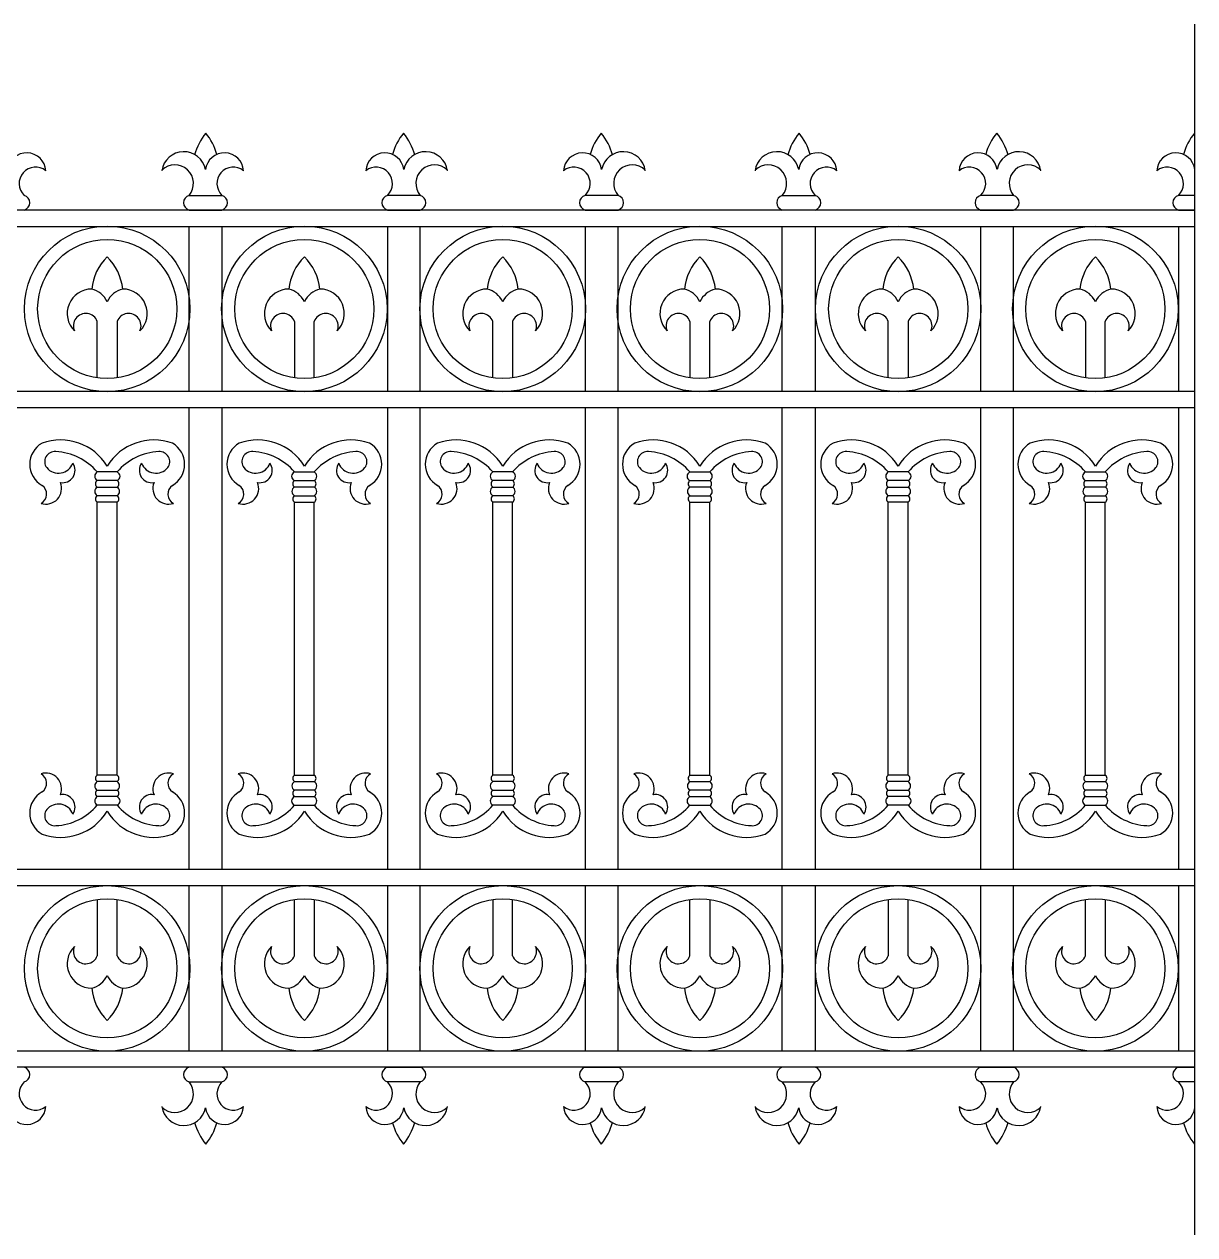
# Model space of a CAD drawing. Header units: millimetres. Extents: x 2621 to 26934, y 11979 to 27988.
# Drawn here: x 15676 to 17274, y 26227 to 27880 of the extents above; entities that cross this region are included whole.
import ezdxf

# ---------------------------------------------------------------- set-up
doc = ezdxf.new("R2010")
doc.units = ezdxf.units.MM

# ---------------------------------------------------------------- blocks, each defined once
blk = doc.blocks.new('A$C16C04185')
for p, q in [((1515.23, 0), (1515.23, 826.12)), ((828.59, 709.32), (851.09, 709.32)), ((986.48, 709.32), (963.98, 709.32)), ((1121.48, 709.32), (1098.98, 709.32)), ((1233.59, 709.32), (1256.09, 709.32)), ((1391.48, 709.32), (1368.98, 709.32)), ((1515.04, 709.32), (1503.98, 709.32)), ((1515.04, 699.32), (41.09, 699.32)), ((828.59, 699.32), (851.09, 699.32)), ((851.09, 699.32), (828.59, 699.32)), ((963.98, 699.32), (986.48, 699.32)), ((1121.48, 699.32), (1098.98, 699.32)), ((1098.98, 699.32), (1121.48, 699.32)), ((1256.09, 699.32), (1233.59, 699.32)), ((1368.98, 699.32), (1391.48, 699.32)), ((1391.48, 699.32), (1368.98, 699.32)), ((1503.98, 699.32), (1515.04, 699.32)), ((41.09, 688.07), (1515.04, 688.07)), ((828.59, 575.57), (828.59, 688.07)), ((851.09, 688.07), (851.09, 575.57)), ((963.98, 688.07), (963.98, 575.57)), ((986.48, 575.57), (986.48, 688.07)), ((1098.98, 688.07), (1098.98, 575.57)), ((1121.48, 575.57), (1121.48, 688.07)), ((1233.59, 575.57), (1233.59, 688.07)), ((1256.09, 688.07), (1256.09, 575.57)), ((1368.98, 688.07), (1368.98, 575.57)), ((1391.48, 575.57), (1391.48, 688.07)), ((1503.98, 688.07), (1503.98, 575.57)), ((765.98, 584.82), (765.98, 623.26)), ((779.48, 623.26), (779.48, 584.82)), ((900.59, 623.26), (900.59, 584.82)), ((914.09, 584.82), (914.09, 623.26)), ((1035.98, 584.82), (1035.98, 623.26)), ((1049.48, 623.26), (1049.48, 584.82)), ((1170.59, 623.26), (1170.59, 584.82)), ((1184.09, 584.82), (1184.09, 623.26)), ((1305.98, 584.82), (1305.98, 623.26)), ((1319.48, 623.26), (1319.48, 584.82)), ((1440.59, 623.26), (1440.59, 584.82)), ((1454.09, 584.82), (1454.09, 623.26)), ((1515.04, 575.57), (41.09, 575.57)), ((1515.04, 564.32), (41.09, 564.32)), ((828.59, 249.32), (828.59, 564.32)), ((851.09, 564.32), (851.09, 249.32)), ((963.98, 564.32), (963.98, 249.32)), ((986.48, 249.32), (986.48, 564.32)), ((1098.98, 564.32), (1098.98, 249.32)), ((1121.48, 249.32), (1121.48, 564.32)), ((1233.59, 249.32), (1233.59, 564.32)), ((1256.09, 564.32), (1256.09, 249.32)), ((1368.98, 564.32), (1368.98, 249.32)), ((1391.48, 249.32), (1391.48, 564.32)), ((1503.98, 564.32), (1503.98, 249.32)), ((779.48, 520.56), (765.98, 520.56)), ((900.59, 520.56), (914.09, 520.56)), ((1049.48, 520.56), (1035.98, 520.56)), ((1170.59, 520.56), (1184.09, 520.56)), ((1319.48, 520.56), (1305.98, 520.56)), ((1440.59, 520.56), (1454.09, 520.56)), ((779.48, 514.64), (765.98, 514.64)), ((900.59, 514.64), (914.09, 514.64)), ((1049.48, 514.64), (1035.98, 514.64)), ((1170.59, 514.64), (1184.09, 514.64)), ((1319.48, 514.64), (1305.98, 514.64)), ((1440.59, 514.64), (1454.09, 514.64)), ((765.98, 510.28), (779.48, 510.28)), ((779.48, 504.36), (765.98, 504.36)), ((914.09, 510.28), (900.59, 510.28)), ((900.59, 504.36), (914.09, 504.36)), ((1035.98, 510.28), (1049.48, 510.28)), ((1049.48, 504.36), (1035.98, 504.36)), ((1184.09, 510.28), (1170.59, 510.28)), ((1170.59, 504.36), (1184.09, 504.36)), ((1305.98, 510.28), (1319.48, 510.28)), ((1319.48, 504.36), (1305.98, 504.36)), ((1454.09, 510.28), (1440.59, 510.28)), ((1440.59, 504.36), (1454.09, 504.36)), ((765.98, 313.64), (765.98, 499.99)), ((779.48, 499.99), (765.98, 499.99)), ((779.48, 313.64), (779.48, 499.99)), ((900.59, 313.64), (900.59, 499.99)), ((900.59, 499.99), (914.09, 499.99)), ((914.09, 313.64), (914.09, 499.99)), ((1035.98, 313.64), (1035.98, 499.99)), ((1049.48, 499.99), (1035.98, 499.99)), ((1049.48, 313.64), (1049.48, 499.99)), ((1170.59, 313.64), (1170.59, 499.99)), ((1170.59, 499.99), (1184.09, 499.99)), ((1184.09, 313.64), (1184.09, 499.99)), ((1305.98, 313.64), (1305.98, 499.99)), ((1319.48, 499.99), (1305.98, 499.99)), ((1319.48, 313.64), (1319.48, 499.99)), ((1440.59, 313.64), (1440.59, 499.99)), ((1440.59, 499.99), (1454.09, 499.99)), ((1454.09, 313.64), (1454.09, 499.99)), ((779.48, 313.64), (765.98, 313.64)), ((779.48, 309.28), (765.98, 309.28)), ((900.59, 313.64), (914.09, 313.64)), ((900.59, 309.28), (914.09, 309.28)), ((1049.48, 313.64), (1035.98, 313.64)), ((1049.48, 309.28), (1035.98, 309.28)), ((1170.59, 313.64), (1184.09, 313.64)), ((1170.59, 309.28), (1184.09, 309.28)), ((1319.48, 313.64), (1305.98, 313.64)), ((1319.48, 309.28), (1305.98, 309.28)), ((1440.59, 313.64), (1454.09, 313.64)), ((1440.59, 309.28), (1454.09, 309.28)), ((765.98, 303.36), (779.48, 303.36)), ((779.48, 298.99), (765.98, 298.99)), ((914.09, 303.36), (900.59, 303.36)), ((900.59, 298.99), (914.09, 298.99)), ((1035.98, 303.36), (1049.48, 303.36)), ((1049.48, 298.99), (1035.98, 298.99)), ((1184.09, 303.36), (1170.59, 303.36)), ((1170.59, 298.99), (1184.09, 298.99)), ((1305.98, 303.36), (1319.48, 303.36)), ((1319.48, 298.99), (1305.98, 298.99)), ((1454.09, 303.36), (1440.59, 303.36)), ((1440.59, 298.99), (1454.09, 298.99)), ((779.48, 293.07), (765.98, 293.07)), ((900.59, 293.07), (914.09, 293.07)), ((1049.48, 293.07), (1035.98, 293.07)), ((1170.59, 293.07), (1184.09, 293.07)), ((1319.48, 293.07), (1305.98, 293.07)), ((1440.59, 293.07), (1454.09, 293.07)), ((1515.04, 249.32), (41.09, 249.32)), ((1515.04, 238.07), (41.09, 238.07)), ((828.59, 125.57), (828.59, 238.07)), ((851.09, 238.07), (851.09, 125.57)), ((963.98, 238.07), (963.98, 125.57)), ((986.48, 125.57), (986.48, 238.07)), ((1098.98, 238.07), (1098.98, 125.57)), ((1121.48, 125.57), (1121.48, 238.07)), ((1233.59, 125.57), (1233.59, 238.07)), ((1256.09, 238.07), (1256.09, 125.57)), ((1368.98, 238.07), (1368.98, 125.57)), ((1391.48, 125.57), (1391.48, 238.07)), ((1503.98, 238.07), (1503.98, 125.57)), ((765.98, 228.82), (765.98, 190.37)), ((779.48, 190.37), (779.48, 228.82)), ((900.59, 190.37), (900.59, 228.82)), ((914.09, 228.82), (914.09, 190.37)), ((1035.98, 228.82), (1035.98, 190.37)), ((1049.48, 190.37), (1049.48, 228.82)), ((1170.59, 190.37), (1170.59, 228.82)), ((1184.09, 228.82), (1184.09, 190.37)), ((1305.98, 228.82), (1305.98, 190.37)), ((1319.48, 190.37), (1319.48, 228.82)), ((1440.59, 190.37), (1440.59, 228.82)), ((1454.09, 228.82), (1454.09, 190.37)), ((41.09, 125.57), (1515.04, 125.57)), ((1515.04, 114.32), (41.09, 114.32)), ((851.09, 114.32), (828.59, 114.32)), ((851.09, 114.32), (828.59, 114.32)), ((963.98, 114.32), (986.48, 114.32)), ((963.98, 114.32), (986.48, 114.32)), ((1098.98, 114.32), (1121.48, 114.32)), ((1098.98, 114.32), (1121.48, 114.32)), ((1256.09, 114.32), (1233.59, 114.32)), ((1256.09, 114.32), (1233.59, 114.32)), ((1368.98, 114.32), (1391.48, 114.32)), ((1368.98, 114.32), (1391.48, 114.32)), ((1503.98, 114.32), (1515.04, 114.32)), ((1503.98, 114.32), (1515.04, 114.32)), ((828.59, 104.32), (851.09, 104.32)), ((986.48, 104.32), (963.98, 104.32)), ((1121.48, 104.32), (1098.98, 104.32)), ((1233.59, 104.32), (1256.09, 104.32)), ((1391.48, 104.32), (1368.98, 104.32)), ((1515.04, 104.32), (1503.98, 104.32))]:
    blk.add_line(p, q)
for centre, radius in [((772.73, 631.82), 56.48), ((907.34, 631.82), 56.48), ((1042.73, 631.82), 56.48), ((1177.34, 631.82), 56.48), ((1312.73, 631.82), 56.48), ((1447.34, 631.82), 56.48), ((772.73, 631.82), 47.48), ((907.34, 631.82), 47.48), ((1042.73, 631.82), 47.48), ((1177.34, 631.82), 47.48), ((1312.73, 631.82), 47.48), ((1447.34, 631.82), 47.48), ((772.73, 181.82), 56.48), ((907.34, 181.82), 56.48), ((1042.73, 181.82), 56.48), ((1177.34, 181.82), 56.48), ((1312.73, 181.82), 56.48), ((1447.34, 181.82), 56.48), ((772.73, 181.82), 47.48), ((907.34, 181.82), 47.48), ((1042.73, 181.82), 47.48), ((1177.34, 181.82), 47.48), ((1312.73, 181.82), 47.48), ((1447.34, 181.82), 47.48)]:
    blk.add_circle(centre, radius)
for centre, radius, start, end in [((870.9, 726.52), 39.91, 140.65876, 164.84992), ((809.35, 726.58), 39.73, 15.63471, 39.44286), ((1005.72, 726.58), 39.73, 140.55714, 164.36529), ((944.17, 726.52), 39.91, 15.15008, 39.34124), ((1140.72, 726.58), 39.73, 140.55714, 164.36529), ((1079.17, 726.52), 39.91, 15.15008, 39.34124), ((1275.9, 726.52), 39.91, 140.65876, 164.84992), ((1214.35, 726.58), 39.73, 15.63471, 39.44286), ((1410.72, 726.58), 39.73, 140.55714, 164.36529), ((1349.17, 726.52), 39.91, 15.15008, 39.34124), ((1545.72, 726.58), 39.73, 140.55714, 164.36529), ((717.79, 725.3), 13.05, 3.6208, 172.83663), ((824.99, 723.95), 15.15, 11.35636, 171.72822), ((852.79, 725.3), 13.05, 3.6208, 172.83663), ((962.28, 725.3), 13.05, 7.16337, 176.3792), ((990.08, 723.95), 15.15, 8.27178, 168.64364), ((1097.28, 725.3), 13.05, 7.16337, 176.3792), ((1125.08, 723.95), 15.15, 8.27178, 168.64364), ((1229.99, 723.95), 15.15, 11.35636, 171.72822), ((1257.79, 725.3), 13.05, 3.6208, 172.83663), ((1367.28, 725.3), 13.05, 7.16337, 176.3792), ((1395.08, 723.95), 15.15, 8.27178, 168.64364), ((1502.28, 725.3), 13.05, 7.16337, 176.3792), ((723.8, 717.42), 11.18, 51.07974, 226.45773), ((818.91, 717.48), 12.66, 319.84276, 134.22811), ((858.8, 717.42), 11.18, 51.07974, 226.45773), ((956.28, 717.42), 11.18, 313.54227, 128.92026), ((996.16, 717.48), 12.66, 45.77189, 220.15724), ((1091.28, 717.42), 11.18, 313.54227, 128.92026), ((1131.16, 717.48), 12.66, 45.77189, 220.15724), ((1223.91, 717.48), 12.66, 319.84276, 134.22811), ((1263.8, 717.42), 11.18, 51.07974, 226.45773), ((1361.28, 717.42), 11.18, 313.54227, 128.92026), ((1401.16, 717.48), 12.66, 45.77189, 220.15724), ((1496.28, 717.42), 11.18, 313.54227, 128.92026), ((714.66, 704.32), 5.2, 285.97126, 74.02874), ((830.02, 704.32), 5.2, 105.97126, 254.02874), ((849.66, 704.32), 5.2, 285.97126, 74.02874), ((965.41, 704.32), 5.2, 105.97126, 254.02874), ((985.05, 704.32), 5.2, 285.97126, 74.02874), ((1100.41, 704.32), 5.2, 105.97126, 254.02874), ((1120.05, 704.32), 5.2, 285.97126, 74.02874), ((1235.02, 704.32), 5.2, 105.97126, 254.02874), ((1254.66, 704.32), 5.2, 285.97126, 74.02874), ((1370.41, 704.32), 5.2, 105.97126, 254.02874), ((1390.05, 704.32), 5.2, 285.97126, 74.02874), ((1505.41, 704.32), 5.2, 105.97126, 254.02874), ((798.03, 641.63), 36.08, 134.53047, 174.00517), ((747.43, 641.63), 36.08, 5.99483, 45.46953), ((932.64, 641.63), 36.08, 134.53047, 174.00517), ((882.04, 641.63), 36.08, 5.99483, 45.46953), ((1068.03, 641.63), 36.08, 134.53047, 174.00517), ((1017.43, 641.63), 36.08, 5.99483, 45.46953), ((1202.64, 641.63), 36.08, 134.53047, 174.00517), ((1152.04, 641.63), 36.08, 5.99483, 45.46953), ((1338.03, 641.63), 36.08, 134.53047, 174.00517), ((1287.43, 641.63), 36.08, 5.99483, 45.46953), ((1472.64, 641.63), 36.08, 134.53047, 174.00517), ((1422.04, 641.63), 36.08, 5.99483, 45.46953), ((762.15, 628.69), 16.71, 90, 225.17267), ((758.14, 629.71), 16.2, 25.7194, 75.64519), ((787.33, 629.71), 16.2, 104.35481, 154.2806), ((783.31, 628.69), 16.71, 314.82733, 90), ((896.76, 628.69), 16.71, 90, 225.17267), ((892.75, 629.71), 16.2, 25.7194, 75.64519), ((921.94, 629.71), 16.2, 104.35481, 154.2806), ((917.92, 628.69), 16.71, 314.82733, 90), ((1032.15, 628.69), 16.71, 90, 225.17267), ((1028.14, 629.71), 16.2, 25.7194, 75.64519), ((1057.33, 629.71), 16.2, 104.35481, 154.2806), ((1053.31, 628.69), 16.71, 314.82733, 90), ((1166.76, 628.69), 16.71, 90, 225.17267), ((1162.75, 629.71), 16.2, 25.7194, 75.64519), ((1191.94, 629.71), 16.2, 104.35481, 154.2806), ((1187.92, 628.69), 16.71, 314.82733, 90), ((1302.15, 628.69), 16.71, 90, 225.17267), ((1298.14, 629.71), 16.2, 25.7194, 75.64519), ((1327.33, 629.71), 16.2, 104.35481, 154.2806), ((1323.31, 628.69), 16.71, 314.82733, 90), ((1436.76, 628.69), 16.71, 90, 225.17267), ((1432.75, 629.71), 16.2, 25.7194, 75.64519), ((1461.94, 629.71), 16.2, 104.35481, 154.2806), ((1457.92, 628.69), 16.71, 314.82733, 90), ((758.09, 620.26), 8.44, 20.86561, 203.89125), ((787.37, 620.26), 8.44, 336.10875, 159.13439), ((892.7, 620.26), 8.44, 20.86561, 203.89125), ((921.98, 620.26), 8.44, 336.10875, 159.13439), ((1028.09, 620.26), 8.44, 20.86561, 203.89125), ((1057.37, 620.26), 8.44, 336.10875, 159.13439), ((1162.7, 620.26), 8.44, 20.86561, 203.89125), ((1191.98, 620.26), 8.44, 336.10875, 159.13439), ((1298.09, 620.26), 8.44, 20.86561, 203.89125), ((1327.37, 620.26), 8.44, 336.10875, 159.13439), ((1432.7, 620.26), 8.44, 20.86561, 203.89125), ((1461.98, 620.26), 8.44, 336.10875, 159.13439), ((736.45, 525.8), 16.58, 119.71474, 240.28527), ((740.91, 505.15), 37.27, 31.37887, 109.88855), ((804.55, 505.15), 37.27, 70.11145, 148.62113), ((809.01, 525.8), 16.58, 299.71473, 60.28526), ((871.06, 525.8), 16.58, 119.71474, 240.28527), ((875.52, 505.15), 37.27, 31.37887, 109.88855), ((939.16, 505.15), 37.27, 70.11145, 148.62113), ((943.62, 525.8), 16.58, 299.71473, 60.28526), ((1006.45, 525.8), 16.58, 119.71474, 240.28527), ((1010.91, 505.15), 37.27, 31.37887, 109.88855), ((1074.55, 505.15), 37.27, 70.11145, 148.62113), ((1079.01, 525.8), 16.58, 299.71473, 60.28526), ((1141.06, 525.8), 16.58, 119.71474, 240.28527), ((1145.52, 505.15), 37.27, 31.37887, 109.88855), ((1209.16, 505.15), 37.27, 70.11145, 148.62113), ((1213.62, 525.8), 16.58, 299.71473, 60.28526), ((1276.45, 525.8), 16.58, 119.71474, 240.28527), ((1280.91, 505.15), 37.27, 31.37887, 109.88855), ((1344.55, 505.15), 37.27, 70.11145, 148.62113), ((1349.01, 525.8), 16.58, 299.71473, 60.28526), ((1411.06, 525.8), 16.58, 119.71474, 240.28527), ((1415.52, 505.15), 37.27, 31.37887, 109.88855), ((1479.16, 505.15), 37.27, 70.11145, 148.62113), ((1483.62, 525.8), 16.58, 299.71473, 60.28526), ((736.87, 527.64), 6.83, 84.01283, 217.20019), ((735.48, 494.12), 40.37, 40.92509, 87.01751), ((809.98, 494.12), 40.37, 92.98249, 139.07491), ((808.59, 527.64), 6.83, 322.79981, 95.98717), ((871.48, 527.64), 6.83, 84.01283, 217.20019), ((870.09, 494.12), 40.37, 40.92509, 87.01751), ((944.59, 494.12), 40.37, 92.98249, 139.07491), ((943.2, 527.64), 6.83, 322.79981, 95.98717), ((1006.87, 527.64), 6.83, 84.01283, 217.20019), ((1005.48, 494.12), 40.37, 40.92509, 87.01751), ((1079.98, 494.12), 40.37, 92.98249, 139.07491), ((1078.59, 527.64), 6.83, 322.79981, 95.98717), ((1141.48, 527.64), 6.83, 84.01283, 217.20019), ((1140.09, 494.12), 40.37, 40.92509, 87.01751), ((1214.59, 494.12), 40.37, 92.98249, 139.07491), ((1213.2, 527.64), 6.83, 322.79981, 95.98717), ((1276.87, 527.64), 6.83, 84.01283, 217.20019), ((1275.48, 494.12), 40.37, 40.92509, 87.01751), ((1349.98, 494.12), 40.37, 92.98249, 139.07491), ((1348.59, 527.64), 6.83, 322.79981, 95.98717), ((1411.48, 527.64), 6.83, 84.01283, 217.20019), ((1410.09, 494.12), 40.37, 40.92509, 87.01751), ((1484.59, 494.12), 40.37, 92.98249, 139.07491), ((1483.2, 527.64), 6.83, 322.79981, 95.98717), ((739.47, 530.14), 10.43, 219.51513, 339.73088), ((742.34, 521.66), 8.45, 259.35109, 35.1466), ((767.68, 517.6), 3.41, 119.81059, 240.18941), ((778.29, 517.6), 3.19, 291.92404, 68.07596), ((803.12, 521.66), 8.45, 144.8534, 280.64891), ((805.99, 530.14), 10.43, 200.26912, 320.48487), ((874.08, 530.14), 10.43, 219.51513, 339.73088), ((876.95, 521.66), 8.45, 259.35109, 35.1466), ((901.78, 517.6), 3.19, 111.92404, 248.07596), ((912.39, 517.6), 3.41, 299.81059, 60.18941), ((937.73, 521.66), 8.45, 144.8534, 280.64891), ((940.6, 530.14), 10.43, 200.26912, 320.48487), ((1009.47, 530.14), 10.43, 219.51513, 339.73088), ((1012.34, 521.66), 8.45, 259.35109, 35.1466), ((1037.68, 517.6), 3.41, 119.81059, 240.18941), ((1048.29, 517.6), 3.19, 291.92404, 68.07596), ((1073.12, 521.66), 8.45, 144.8534, 280.64891), ((1075.99, 530.14), 10.43, 200.26912, 320.48487), ((1144.08, 530.14), 10.43, 219.51513, 339.73088), ((1146.95, 521.66), 8.45, 259.35109, 35.1466), ((1171.78, 517.6), 3.19, 111.92404, 248.07596), ((1182.39, 517.6), 3.41, 299.81059, 60.18941), ((1207.73, 521.66), 8.45, 144.8534, 280.64891), ((1210.6, 530.14), 10.43, 200.26912, 320.48487), ((1279.47, 530.14), 10.43, 219.51513, 339.73088), ((1282.34, 521.66), 8.45, 259.35109, 35.1466), ((1307.68, 517.6), 3.41, 119.81059, 240.18941), ((1318.29, 517.6), 3.19, 291.92404, 68.07596), ((1343.12, 521.66), 8.45, 144.8534, 280.64891), ((1345.99, 530.14), 10.43, 200.26912, 320.48487), ((1414.08, 530.14), 10.43, 219.51513, 339.73088), ((1416.95, 521.66), 8.45, 259.35109, 35.1466), ((1441.78, 517.6), 3.19, 111.92404, 248.07596), ((1452.39, 517.6), 3.41, 299.81059, 60.18941), ((1477.73, 521.66), 8.45, 144.8534, 280.64891), ((1480.6, 530.14), 10.43, 200.26912, 320.48487), ((730.8, 509.33), 10.76, 252.40508, 21.98028), ((767.3, 512.46), 2.55, 121.17962, 238.82038), ((778.16, 512.46), 2.55, 301.17962, 58.82038), ((814.66, 509.33), 10.76, 158.01972, 287.59492), ((865.41, 509.33), 10.76, 252.40508, 21.98028), ((901.91, 512.46), 2.55, 121.17962, 238.82038), ((912.77, 512.46), 2.55, 301.17962, 58.82038), ((949.27, 509.33), 10.76, 158.01972, 287.59492), ((1000.8, 509.33), 10.76, 252.40508, 21.98028), ((1037.3, 512.46), 2.55, 121.17962, 238.82038), ((1048.16, 512.46), 2.55, 301.17962, 58.82038), ((1084.66, 509.33), 10.76, 158.01972, 287.59492), ((1135.41, 509.33), 10.76, 252.40508, 21.98028), ((1171.91, 512.46), 2.55, 121.17962, 238.82038), ((1182.77, 512.46), 2.55, 301.17962, 58.82038), ((1219.27, 509.33), 10.76, 158.01972, 287.59492), ((1270.8, 509.33), 10.76, 252.40508, 21.98028), ((1307.3, 512.46), 2.55, 121.17962, 238.82038), ((1318.16, 512.46), 2.55, 301.17962, 58.82038), ((1354.66, 509.33), 10.76, 158.01972, 287.59492), ((1405.41, 509.33), 10.76, 252.40508, 21.98028), ((1441.91, 512.46), 2.55, 121.17962, 238.82038), ((1452.77, 512.46), 2.55, 301.17962, 58.82038), ((1489.27, 509.33), 10.76, 158.01972, 287.59492), ((724.08, 505.45), 7.27, 298.54981, 55.08651), ((767.68, 507.32), 3.41, 119.81059, 240.18941), ((767.3, 502.18), 2.55, 121.17962, 238.82038), ((777.78, 507.32), 3.41, 299.81059, 60.18941), ((778.16, 502.18), 2.55, 301.17962, 58.82038), ((821.39, 505.45), 7.27, 124.91349, 241.45019), ((858.69, 505.45), 7.27, 298.54981, 55.08651), ((902.29, 507.32), 3.41, 119.81059, 240.18941), ((901.91, 502.18), 2.55, 121.17962, 238.82038), ((912.39, 507.32), 3.41, 299.81059, 60.18941), ((912.77, 502.18), 2.55, 301.17962, 58.82038), ((956, 505.45), 7.27, 124.91349, 241.45019), ((994.08, 505.45), 7.27, 298.54981, 55.08651), ((1037.68, 507.32), 3.41, 119.81059, 240.18941), ((1037.3, 502.18), 2.55, 121.17962, 238.82038), ((1047.78, 507.32), 3.41, 299.81059, 60.18941), ((1048.16, 502.18), 2.55, 301.17962, 58.82038), ((1091.39, 505.45), 7.27, 124.91349, 241.45019), ((1128.69, 505.45), 7.27, 298.54981, 55.08651), ((1172.29, 507.32), 3.41, 119.81059, 240.18941), ((1171.91, 502.18), 2.55, 121.17962, 238.82038), ((1182.39, 507.32), 3.41, 299.81059, 60.18941), ((1182.77, 502.18), 2.55, 301.17962, 58.82038), ((1226, 505.45), 7.27, 124.91349, 241.45019), ((1264.08, 505.45), 7.27, 298.54981, 55.08651), ((1307.68, 507.32), 3.41, 119.81059, 240.18941), ((1307.3, 502.18), 2.55, 121.17962, 238.82038), ((1317.78, 507.32), 3.41, 299.81059, 60.18941), ((1318.16, 502.18), 2.55, 301.17962, 58.82038), ((1361.39, 505.45), 7.27, 124.91349, 241.45019), ((1398.69, 505.45), 7.27, 298.54981, 55.08651), ((1442.29, 507.32), 3.41, 119.81059, 240.18941), ((1441.91, 502.18), 2.55, 121.17962, 238.82038), ((1452.39, 507.32), 3.41, 299.81059, 60.18941), ((1452.77, 502.18), 2.55, 301.17962, 58.82038), ((1496, 505.45), 7.27, 124.91349, 241.45019), ((730.8, 304.31), 10.76, 338.01972, 107.59492), ((724.08, 308.18), 7.27, 304.91349, 61.45019), ((814.66, 304.31), 10.76, 72.40508, 201.98028), ((821.39, 308.18), 7.27, 118.54981, 235.08651), ((865.41, 304.31), 10.76, 338.01972, 107.59492), ((858.69, 308.18), 7.27, 304.91349, 61.45019), ((949.27, 304.31), 10.76, 72.40508, 201.98028), ((956, 308.18), 7.27, 118.54981, 235.08651), ((1000.8, 304.31), 10.76, 338.01972, 107.59492), ((994.08, 308.18), 7.27, 304.91349, 61.45019), ((1084.66, 304.31), 10.76, 72.40508, 201.98028), ((1091.39, 308.18), 7.27, 118.54981, 235.08651), ((1135.41, 304.31), 10.76, 338.01972, 107.59492), ((1128.69, 308.18), 7.27, 304.91349, 61.45019), ((1219.27, 304.31), 10.76, 72.40508, 201.98028), ((1226, 308.18), 7.27, 118.54981, 235.08651), ((1270.8, 304.31), 10.76, 338.01972, 107.59492), ((1264.08, 308.18), 7.27, 304.91349, 61.45019), ((1354.66, 304.31), 10.76, 72.40508, 201.98028), ((1361.39, 308.18), 7.27, 118.54981, 235.08651), ((1405.41, 304.31), 10.76, 338.01972, 107.59492), ((1398.69, 308.18), 7.27, 304.91349, 61.45019), ((1489.27, 304.31), 10.76, 72.40508, 201.98028), ((1496, 308.18), 7.27, 118.54981, 235.08651), ((767.68, 306.32), 3.41, 119.81059, 240.18941), ((767.3, 311.46), 2.55, 121.17962, 238.82038), ((778.16, 311.46), 2.55, 301.17962, 58.82038), ((777.78, 306.32), 3.41, 299.81059, 60.18941), ((902.29, 306.32), 3.41, 119.81059, 240.18941), ((901.91, 311.46), 2.55, 121.17962, 238.82038), ((912.77, 311.46), 2.55, 301.17962, 58.82038), ((912.39, 306.32), 3.41, 299.81059, 60.18941), ((1037.68, 306.32), 3.41, 119.81059, 240.18941), ((1037.3, 311.46), 2.55, 121.17962, 238.82038), ((1048.16, 311.46), 2.55, 301.17962, 58.82038), ((1047.78, 306.32), 3.41, 299.81059, 60.18941), ((1172.29, 306.32), 3.41, 119.81059, 240.18941), ((1171.91, 311.46), 2.55, 121.17962, 238.82038), ((1182.77, 311.46), 2.55, 301.17962, 58.82038), ((1182.39, 306.32), 3.41, 299.81059, 60.18941), ((1307.68, 306.32), 3.41, 119.81059, 240.18941), ((1307.3, 311.46), 2.55, 121.17962, 238.82038), ((1318.16, 311.46), 2.55, 301.17962, 58.82038), ((1317.78, 306.32), 3.41, 299.81059, 60.18941), ((1442.29, 306.32), 3.41, 119.81059, 240.18941), ((1441.91, 311.46), 2.55, 121.17962, 238.82038), ((1452.77, 311.46), 2.55, 301.17962, 58.82038), ((1452.39, 306.32), 3.41, 299.81059, 60.18941), ((736.45, 287.83), 16.58, 119.71473, 240.28526), ((742.34, 291.97), 8.45, 324.8534, 100.64891), ((767.68, 296.03), 3.41, 119.81059, 240.18941), ((767.3, 301.17), 2.55, 121.17962, 238.82038), ((778.16, 301.17), 2.55, 301.17962, 58.82038), ((778.29, 296.03), 3.19, 291.92404, 68.07596), ((803.12, 291.97), 8.45, 79.35109, 215.1466), ((809.01, 287.83), 16.58, 299.71474, 60.28527), ((871.06, 287.83), 16.58, 119.71473, 240.28526), ((876.95, 291.97), 8.45, 324.8534, 100.64891), ((901.78, 296.03), 3.19, 111.92404, 248.07596), ((901.91, 301.17), 2.55, 121.17962, 238.82038), ((912.77, 301.17), 2.55, 301.17962, 58.82038), ((912.39, 296.03), 3.41, 299.81059, 60.18941), ((937.73, 291.97), 8.45, 79.35109, 215.1466), ((943.62, 287.83), 16.58, 299.71474, 60.28527), ((1006.45, 287.83), 16.58, 119.71473, 240.28526), ((1012.34, 291.97), 8.45, 324.8534, 100.64891), ((1037.68, 296.03), 3.41, 119.81059, 240.18941), ((1037.3, 301.17), 2.55, 121.17962, 238.82038), ((1048.16, 301.17), 2.55, 301.17962, 58.82038), ((1048.29, 296.03), 3.19, 291.92404, 68.07596), ((1073.12, 291.97), 8.45, 79.35109, 215.1466), ((1079.01, 287.83), 16.58, 299.71474, 60.28527), ((1141.06, 287.83), 16.58, 119.71473, 240.28526), ((1146.95, 291.97), 8.45, 324.8534, 100.64891), ((1171.78, 296.03), 3.19, 111.92404, 248.07596), ((1171.91, 301.17), 2.55, 121.17962, 238.82038), ((1182.77, 301.17), 2.55, 301.17962, 58.82038), ((1182.39, 296.03), 3.41, 299.81059, 60.18941), ((1207.73, 291.97), 8.45, 79.35109, 215.1466), ((1213.62, 287.83), 16.58, 299.71474, 60.28527), ((1276.45, 287.83), 16.58, 119.71473, 240.28526), ((1282.34, 291.97), 8.45, 324.8534, 100.64891), ((1307.68, 296.03), 3.41, 119.81059, 240.18941), ((1307.3, 301.17), 2.55, 121.17962, 238.82038), ((1318.16, 301.17), 2.55, 301.17962, 58.82038), ((1318.29, 296.03), 3.19, 291.92404, 68.07596), ((1343.12, 291.97), 8.45, 79.35109, 215.1466), ((1349.01, 287.83), 16.58, 299.71474, 60.28527), ((1411.06, 287.83), 16.58, 119.71473, 240.28526), ((1416.95, 291.97), 8.45, 324.8534, 100.64891), ((1441.78, 296.03), 3.19, 111.92404, 248.07596), ((1441.91, 301.17), 2.55, 121.17962, 238.82038), ((1452.77, 301.17), 2.55, 301.17962, 58.82038), ((1452.39, 296.03), 3.41, 299.81059, 60.18941), ((1477.73, 291.97), 8.45, 79.35109, 215.1466), ((1483.62, 287.83), 16.58, 299.71474, 60.28527), ((736.87, 286), 6.83, 142.79981, 275.98717), ((739.47, 283.49), 10.43, 20.26912, 140.48487), ((735.48, 319.51), 40.37, 272.98249, 319.07491), ((809.98, 319.51), 40.37, 220.92509, 267.01751), ((805.99, 283.49), 10.43, 39.51513, 159.73088), ((808.59, 286), 6.83, 264.01283, 37.20019), ((871.48, 286), 6.83, 142.79981, 275.98717), ((874.08, 283.49), 10.43, 20.26912, 140.48487), ((870.09, 319.51), 40.37, 272.98249, 319.07491), ((944.59, 319.51), 40.37, 220.92509, 267.01751), ((940.6, 283.49), 10.43, 39.51513, 159.73088), ((943.2, 286), 6.83, 264.01283, 37.20019), ((1006.87, 286), 6.83, 142.79981, 275.98717), ((1009.47, 283.49), 10.43, 20.26912, 140.48487), ((1005.48, 319.51), 40.37, 272.98249, 319.07491), ((1079.98, 319.51), 40.37, 220.92509, 267.01751), ((1075.99, 283.49), 10.43, 39.51513, 159.73088), ((1078.59, 286), 6.83, 264.01283, 37.20019), ((1141.48, 286), 6.83, 142.79981, 275.98717), ((1144.08, 283.49), 10.43, 20.26912, 140.48487), ((1140.09, 319.51), 40.37, 272.98249, 319.07491), ((1214.59, 319.51), 40.37, 220.92509, 267.01751), ((1210.6, 283.49), 10.43, 39.51513, 159.73088), ((1213.2, 286), 6.83, 264.01283, 37.20019), ((1276.87, 286), 6.83, 142.79981, 275.98717), ((1279.47, 283.49), 10.43, 20.26912, 140.48487), ((1275.48, 319.51), 40.37, 272.98249, 319.07491), ((1349.98, 319.51), 40.37, 220.92509, 267.01751), ((1345.99, 283.49), 10.43, 39.51513, 159.73088), ((1348.59, 286), 6.83, 264.01283, 37.20019), ((1411.48, 286), 6.83, 142.79981, 275.98717), ((1414.08, 283.49), 10.43, 20.26912, 140.48487), ((1410.09, 319.51), 40.37, 272.98249, 319.07491), ((1484.59, 319.51), 40.37, 220.92509, 267.01751), ((1480.6, 283.49), 10.43, 39.51513, 159.73088), ((1483.2, 286), 6.83, 264.01283, 37.20019), ((740.91, 308.48), 37.27, 250.11145, 328.62113), ((804.55, 308.48), 37.27, 211.37887, 289.88855), ((875.52, 308.48), 37.27, 250.11145, 328.62113), ((939.16, 308.48), 37.27, 211.37887, 289.88855), ((1010.91, 308.48), 37.27, 250.11145, 328.62113), ((1074.55, 308.48), 37.27, 211.37887, 289.88855), ((1145.52, 308.48), 37.27, 250.11145, 328.62113), ((1209.16, 308.48), 37.27, 211.37887, 289.88855), ((1280.91, 308.48), 37.27, 250.11145, 328.62113), ((1344.55, 308.48), 37.27, 211.37887, 289.88855), ((1415.52, 308.48), 37.27, 250.11145, 328.62113), ((1479.16, 308.48), 37.27, 211.37887, 289.88855), ((762.15, 184.95), 16.71, 134.82733, 270), ((758.09, 193.38), 8.44, 156.10875, 339.13439), ((787.37, 193.38), 8.44, 200.86561, 23.89125), ((783.31, 184.95), 16.71, 270, 45.17267), ((896.76, 184.95), 16.71, 134.82733, 270), ((892.7, 193.38), 8.44, 156.10875, 339.13439), ((921.98, 193.38), 8.44, 200.86561, 23.89125), ((917.92, 184.95), 16.71, 270, 45.17267), ((1032.15, 184.95), 16.71, 134.82733, 270), ((1028.09, 193.38), 8.44, 156.10875, 339.13439), ((1057.37, 193.38), 8.44, 200.86561, 23.89125), ((1053.31, 184.95), 16.71, 270, 45.17267), ((1166.76, 184.95), 16.71, 134.82733, 270), ((1162.7, 193.38), 8.44, 156.10875, 339.13439), ((1191.98, 193.38), 8.44, 200.86561, 23.89125), ((1187.92, 184.95), 16.71, 270, 45.17267), ((1302.15, 184.95), 16.71, 134.82733, 270), ((1298.09, 193.38), 8.44, 156.10875, 339.13439), ((1327.37, 193.38), 8.44, 200.86561, 23.89125), ((1323.31, 184.95), 16.71, 270, 45.17267), ((1436.76, 184.95), 16.71, 134.82733, 270), ((1432.7, 193.38), 8.44, 156.10875, 339.13439), ((1461.98, 193.38), 8.44, 200.86561, 23.89125), ((1457.92, 184.95), 16.71, 270, 45.17267), ((758.14, 183.93), 16.2, 284.35481, 334.2806), ((787.33, 183.93), 16.2, 205.7194, 255.64519), ((892.75, 183.93), 16.2, 284.35481, 334.2806), ((921.94, 183.93), 16.2, 205.7194, 255.64519), ((1028.14, 183.93), 16.2, 284.35481, 334.2806), ((1057.33, 183.93), 16.2, 205.7194, 255.64519), ((1162.75, 183.93), 16.2, 284.35481, 334.2806), ((1191.94, 183.93), 16.2, 205.7194, 255.64519), ((1298.14, 183.93), 16.2, 284.35481, 334.2806), ((1327.33, 183.93), 16.2, 205.7194, 255.64519), ((1432.75, 183.93), 16.2, 284.35481, 334.2806), ((1461.94, 183.93), 16.2, 205.7194, 255.64519), ((798.03, 172), 36.08, 185.99483, 225.46953), ((747.43, 172), 36.08, 314.53047, 354.00517), ((932.64, 172), 36.08, 185.99483, 225.46953), ((882.04, 172), 36.08, 314.53047, 354.00517), ((1068.03, 172), 36.08, 185.99483, 225.46953), ((1017.43, 172), 36.08, 314.53047, 354.00517), ((1202.64, 172), 36.08, 185.99483, 225.46953), ((1152.04, 172), 36.08, 314.53047, 354.00517), ((1338.03, 172), 36.08, 185.99483, 225.46953), ((1287.43, 172), 36.08, 314.53047, 354.00517), ((1472.64, 172), 36.08, 185.99483, 225.46953), ((1422.04, 172), 36.08, 314.53047, 354.00517), ((714.66, 109.32), 5.2, 285.97126, 74.02874), ((830.02, 109.32), 5.2, 105.97126, 254.02874), ((849.66, 109.32), 5.2, 285.97126, 74.02874), ((965.41, 109.32), 5.2, 105.97126, 254.02874), ((985.05, 109.32), 5.2, 285.97126, 74.02874), ((1100.41, 109.32), 5.2, 105.97126, 254.02874), ((1120.05, 109.32), 5.2, 285.97126, 74.02874), ((1235.02, 109.32), 5.2, 105.97126, 254.02874), ((1254.66, 109.32), 5.2, 285.97126, 74.02874), ((1370.41, 109.32), 5.2, 105.97126, 254.02874), ((1390.05, 109.32), 5.2, 285.97126, 74.02874), ((1505.41, 109.32), 5.2, 105.97126, 254.02874), ((723.8, 96.21), 11.18, 133.54227, 308.92026), ((818.91, 96.15), 12.66, 225.77189, 40.15724), ((858.8, 96.21), 11.18, 133.54227, 308.92026), ((956.28, 96.21), 11.18, 231.07974, 46.45773), ((996.16, 96.15), 12.66, 139.84276, 314.22811), ((1091.28, 96.21), 11.18, 231.07974, 46.45773), ((1131.16, 96.15), 12.66, 139.84276, 314.22811), ((1223.91, 96.15), 12.66, 225.77189, 40.15724), ((1263.8, 96.21), 11.18, 133.54227, 308.92026), ((1361.28, 96.21), 11.18, 231.07974, 46.45773), ((1401.16, 96.15), 12.66, 139.84276, 314.22811), ((1496.28, 96.21), 11.18, 231.07974, 46.45773), ((717.79, 88.33), 13.05, 187.16337, 356.3792), ((824.99, 89.69), 15.15, 188.27178, 348.64364), ((852.79, 88.33), 13.05, 187.16337, 356.3792), ((962.28, 88.33), 13.05, 183.6208, 352.83663), ((990.08, 89.69), 15.15, 191.35636, 351.72822), ((1097.28, 88.33), 13.05, 183.6208, 352.83663), ((1125.08, 89.69), 15.15, 191.35636, 351.72822), ((1229.99, 89.69), 15.15, 188.27178, 348.64364), ((1257.79, 88.33), 13.05, 187.16337, 356.3792), ((1367.28, 88.33), 13.05, 183.6208, 352.83663), ((1395.08, 89.69), 15.15, 191.35636, 351.72822), ((1502.28, 88.33), 13.05, 183.6208, 352.83663), ((870.9, 87.12), 39.91, 195.15008, 219.34124), ((809.35, 87.06), 39.73, 320.55714, 344.36529), ((1005.72, 87.06), 39.73, 195.63471, 219.44286), ((944.17, 87.12), 39.91, 320.65876, 344.84992), ((1140.72, 87.06), 39.73, 195.63471, 219.44286), ((1079.17, 87.12), 39.91, 320.65876, 344.84992), ((1275.9, 87.12), 39.91, 195.15008, 219.34124), ((1214.35, 87.06), 39.73, 320.55714, 344.36529), ((1410.72, 87.06), 39.73, 195.63471, 219.44286), ((1349.17, 87.12), 39.91, 320.65876, 344.84992), ((1545.72, 87.06), 39.73, 195.63471, 219.44286)]:
    blk.add_arc(centre, radius, start, end)

msp = doc.modelspace()

# ---------------------------------------------------------------- block references
at = {"xscale": 2, "yscale": 2, "zscale": 2}
msp.add_blockref('A$C16C04185', (14243.5, 26227.5), dxfattribs=at)

doc.saveas('drawing.dxf')
